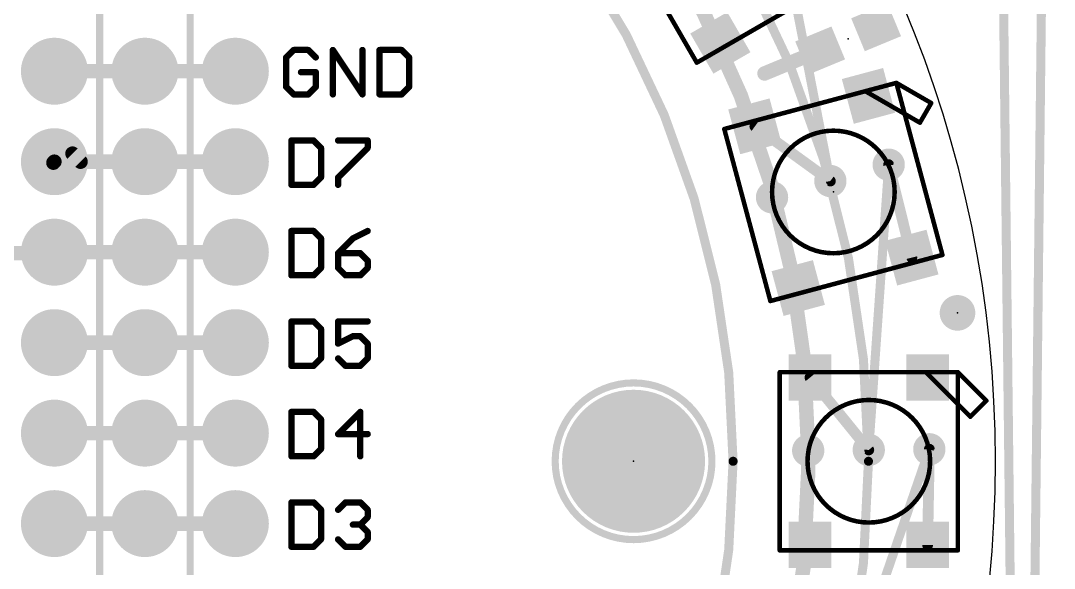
# Model space of a CAD drawing. Extents: x -33.4 to 34.4, y -34.2 to 33.7.
# Drawn here: x 5.4 to 34.42, y -3.01 to 12.37 of the extents above; entities that cross this region are included whole.
import ezdxf

# ---------------------------------------------------------------- set-up
doc = ezdxf.new("R2010")
doc.units = 0
for name, color, linetype in [('1', 12, 'CONTINUOUS'), ('16', 132, 'CONTINUOUS'), ('17', 110, 'CONTINUOUS'), ('18', 110, 'CONTINUOUS'), ('20', 53, 'CONTINUOUS'), ('21', 40, 'CONTINUOUS'), ('23', 40, 'CONTINUOUS')]:
    doc.layers.add(name, color=color, linetype=linetype)

# ---------------------------------------------------------------- blocks, each defined once
blk = doc.blocks.new('RECT')
blk.add_solid([(-0.5, -0.5), (0.5, -0.5), (-0.5, 0.5), (0.5, 0.5)])
blk = doc.blocks.new('PIE')
at = {"const_width": 0.5}
blk.add_lwpolyline([(0, -0.25, 1), (0, 0.25, 1), (0, -0.25)], format="xyb", dxfattribs=at)
blk = doc.blocks.new('ROUNDP')
at = {"const_width": 0.5}
blk.add_lwpolyline([(0, -0.25, 1), (0, 0.25, 1), (0, -0.25)], format="xyb", dxfattribs=at)
blk = doc.blocks.new('ROUNDV')
at = {"const_width": 0.5}
blk.add_lwpolyline([(0, -0.25, 1), (0, 0.25, 1), (0, -0.25)], format="xyb", dxfattribs=at)

msp = doc.modelspace()

# ---------------------------------------------------------------- linework, layer by layer
at = {"layer": '1'}
for points, const_width in [([(33.528, -34.036), (32.766, 32.766)], 0.254), ([(26.9865, 11.1783), (27.8438, 11.5332)], 0.4064), ([(26.2827, 10.8867), (26.9865, 11.1783)], 0.4064), ([(6.35, 10.95), (8.89, 10.95)], 0.4064), ([(8.89, 10.95), (11.43, 10.95)], 0.4064), ([(26.0126, 9.4029), (28.1305, 7.8674)], 0.3048), ([(7.084, 8.41), (6.858, 8.636)], 0.4064), ([(6.322, 8.382), (6.35, 8.41)], 0.4064), ([(6.35, 8.41), (7.084, 8.41)], 0.4064), ([(8.89, 8.41), (7.084, 8.41)], 0.4064), ([(11.43, 8.41), (8.89, 8.41)], 0.4064), ([(29.7678, 8.3254), (30.4166, 5.7172)], 0.3048), ([(4.064, 5.842), (6.35, 5.842)], 0.4064), ([(6.35, 5.87), (8.89, 5.87)], 0.4064), ([(6.35, 5.842), (6.35, 5.87)], 0.4064), ([(8.89, 5.87), (11.43, 5.87)], 0.4064), ([(6.35, 3.33), (8.89, 3.33)], 0.4064), ([(8.89, 3.33), (11.43, 3.33)], 0.4064), ([(27.56, 2.35), (29.2082, 0.3185)], 0.3048), ([(6.35, 0.79), (8.89, 0.79)], 0.4064), ([(8.89, 0.79), (11.43, 0.79)], 0.4064), ([(30.86, -2.35), (30.9082, 0.3371)], 0.3048), ([(6.35, -1.75), (8.89, -1.75)], 0.4064), ([(8.89, -1.75), (11.43, -1.75)], 0.4064)]:
    msp.add_lwpolyline(points, dxfattribs=dict(at, const_width=const_width))
for points, const_width in [([(29.2, 0, 0.4142), (0, 29.2)], 0.254), ([(25.4, 0, 0.4142), (0, 25.4)], 0.254), ([(27.8827, 11.4393, 1), (27.8049, 11.6271)], 0.2032), ([(26.9476, 11.2722, 1), (27.0253, 11.0844)], 0.2032), ([(27.0254, 11.0844, 1), (26.9476, 11.2722)], 0.2032), ([(6.35, 11.0516, 1), (6.35, 10.8484)], 0.2032), ([(8.89, 11.0516, 1), (8.89, 10.8484)], 0.2032), ([(8.89, 10.8484, 1), (8.89, 11.0516)], 0.2032), ([(11.43, 10.8484, 1), (11.43, 11.0516)], 0.2032), ([(26.2438, 10.9806, 1), (26.3215, 10.7928)], 0.2032), ([(26.0573, 9.4646, 1), (25.9678, 9.3412)], 0.1524), ([(6.9298, 8.7078, 1), (6.7862, 8.5642)], 0.2032), ([(6.2502, 8.4538, 1), (6.3938, 8.3102)], 0.2032), ([(6.35, 8.5116, 1), (6.35, 8.3084)], 0.2032), ([(6.4218, 8.3382, 1), (6.2782, 8.4818)], 0.2032), ([(7.084, 8.5116, 1), (7.084, 8.3084)], 0.2032), ([(7.0122, 8.3382, 1), (7.1558, 8.4818)], 0.2032), ([(7.084, 8.3084, 1), (7.084, 8.5116)], 0.2032), ([(8.89, 8.5116, 1), (8.89, 8.3084)], 0.2032), ([(8.89, 8.3084, 1), (8.89, 8.5116)], 0.2032), ([(11.43, 8.3084, 1), (11.43, 8.5116)], 0.2032), ([(29.8417, 8.3438, 1), (29.6938, 8.307)], 0.1524), ([(28.0858, 7.8057, 1), (28.1752, 7.9291)], 0.1524), ([(6.35, 5.9716, 1), (6.35, 5.7684)], 0.2032), ([(6.4516, 5.87, 1), (6.2484, 5.87)], 0.2032), ([(6.2484, 5.842, 1), (6.4516, 5.842)], 0.2032), ([(6.35, 5.7404, 1), (6.35, 5.9436)], 0.2032), ([(8.89, 5.9716, 1), (8.89, 5.7684)], 0.2032), ([(8.89, 5.7684, 1), (8.89, 5.9716)], 0.2032), ([(11.43, 5.7684, 1), (11.43, 5.9716)], 0.2032), ([(30.3426, 5.6988, 1), (30.4905, 5.7356)], 0.1524), ([(6.35, 3.4316, 1), (6.35, 3.2284)], 0.2032), ([(8.89, 3.4316, 1), (8.89, 3.2284)], 0.2032), ([(8.89, 3.2284, 1), (8.89, 3.4316)], 0.2032), ([(11.43, 3.2284, 1), (11.43, 3.4316)], 0.2032), ([(27.6192, 2.398, 1), (27.5008, 2.302)], 0.1524), ([(6.35, 0.8916, 1), (6.35, 0.6884)], 0.2032), ([(8.89, 0.8916, 1), (8.89, 0.6884)], 0.2032), ([(8.89, 0.6884, 1), (8.89, 0.8916)], 0.2032), ([(11.43, 0.6884, 1), (11.43, 0.8916)], 0.2032), ([(29.149, 0.2705, 1), (29.2674, 0.3665)], 0.1524), ([(30.9844, 0.3357, 1), (30.8321, 0.3384)], 0.1524), ([(0, -25.4, 0.4142), (25.4, 0)], 0.254), ([(0, -29.2, 0.4142), (29.2, 0)], 0.254), ([(25.4635, 0, 1), (25.3365, 0)], 0.127), ([(25.3365, 0, 1), (25.4635, 0)], 0.127), ([(29.2635, 0, 1), (29.1365, 0)], 0.127), ([(29.1365, 0, 1), (29.2635, 0)], 0.127), ([(6.35, -1.6484, 1), (6.35, -1.8516)], 0.2032), ([(8.89, -1.6484, 1), (8.89, -1.8516)], 0.2032), ([(8.89, -1.8516, 1), (8.89, -1.6484)], 0.2032), ([(11.43, -1.8516, 1), (11.43, -1.6484)], 0.2032), ([(30.7838, -2.3486, 1), (30.9362, -2.3514)], 0.1524)]:
    msp.add_lwpolyline(points, format="xyb", dxfattribs=dict(at, const_width=const_width))
at = {"layer": '16'}
for points, const_width in [([(33.528, -33.782), (34.29, 33.528)], 0.254), ([(26.5986, 15.746), (28.1305, 7.8674)], 0.254), ([(29.7678, 8.3254), (29.2082, 0.3185)], 0.254), ([(27.5085, -0.3), (27.5085, 0.3)], 0.4064), ([(30.9082, 0.3371), (28.2956, -7.252)], 0.254)]:
    msp.add_lwpolyline(points, dxfattribs=dict(at, const_width=const_width))
for points, const_width in [([(27.5085, 0.3, 0.4206), (-0.3001, 27.5079)], 0.4064), ([(29.8311, 8.3209, 1), (29.7044, 8.3298)], 0.127), ([(28.0682, 7.8553, 1), (28.1928, 7.8795)], 0.127), ([(27.6101, 0.3, 1), (27.4069, 0.3)], 0.2032), ([(27.4069, 0.3, 1), (27.6101, 0.3)], 0.2032), ([(29.1449, 0.3229, 1), (29.2716, 0.3141)], 0.127), ([(30.9683, 0.3164, 1), (30.8482, 0.3577)], 0.127), ([(0.3, -27.5085, 0.4142), (27.5085, -0.3)], 0.4064), ([(27.6101, -0.3, 1), (27.4069, -0.3)], 0.2032), ([(27.4069, -0.3, 1), (27.6101, -0.3)], 0.2032)]:
    msp.add_lwpolyline(points, format="xyb", dxfattribs=dict(at, const_width=const_width))
at = {"layer": '20'}
for start, end in [(0, 90), (270, 0)]:
    msp.add_arc((0, 0), 32.766, start, end, dxfattribs=at)
at = {"layer": '21'}
for points, const_width in [([(7.62, 19.84), (7.62, -10.64)], 0.2032), ([(10.16, -10.64), (10.16, 19.84)], 0.2032), ([(24.3816, 11.1899), (21.8816, 15.5201)], 0.127), ([(28.7117, 13.6899), (24.3816, 11.1899)], 0.127), ([(13.0639, 11.5454), (12.8563, 11.3378)], 0.1778), ([(13.4791, 11.5454), (13.0639, 11.5454)], 0.1778), ([(13.6867, 11.3378), (13.4791, 11.5454)], 0.1778), ([(14.166, 10.2997), (14.166, 11.5454)], 0.1778), ([(14.166, 11.5454), (14.9965, 10.2997)], 0.1778), ([(14.9965, 10.2997), (14.9965, 11.5454)], 0.1778), ([(15.4758, 11.5454), (15.4758, 10.2997)], 0.1778), ([(16.0986, 11.5454), (15.4758, 11.5454)], 0.1778), ([(16.3062, 11.3378), (16.0986, 11.5454)], 0.1778), ([(12.8563, 11.3378), (12.8563, 10.5073)], 0.1778), ([(16.3062, 10.5073), (16.3062, 11.3378)], 0.1778), ([(13.6867, 10.9225), (13.2715, 10.9225)], 0.1778), ([(13.6867, 10.5073), (13.6867, 10.9225)], 0.1778), ([(12.8563, 10.5073), (13.0639, 10.2997)], 0.1778), ([(13.4791, 10.2997), (13.6867, 10.5073)], 0.1778), ([(16.0986, 10.2997), (16.3062, 10.5073)], 0.1778), ([(25.1527, 9.3278), (29.113, 10.389)], 0.127), ([(29.113, 10.389), (29.9823, 10.6219)], 0.127), ([(29.113, 10.389), (30.2153, 9.7526)], 0.127), ([(29.9823, 10.6219), (30.2153, 9.7526)], 0.127), ([(30.9621, 10.0562), (29.9823, 10.6219)], 0.127), ([(13.0639, 10.2997), (13.4791, 10.2997)], 0.1778), ([(15.4758, 10.2997), (16.0986, 10.2997)], 0.1778), ([(30.6439, 9.5051), (30.9621, 10.0562)], 0.127), ([(30.2153, 9.7526), (31.2764, 5.7923)], 0.127), ([(30.2153, 9.7526), (30.6439, 9.5051)], 0.127), ([(26.4468, 4.4982), (25.1527, 9.3278)], 0.127), ([(13.0032, 9.0054), (13.0032, 7.7597)], 0.1778), ([(13.626, 9.0054), (13.0032, 9.0054)], 0.1778), ([(13.8336, 8.7978), (13.626, 9.0054)], 0.1778), ([(14.3129, 9.0054), (15.1433, 9.0054)], 0.1778), ([(15.1433, 9.0054), (15.1433, 8.7978)], 0.1778), ([(13.8336, 7.9673), (13.8336, 8.7978)], 0.1778), ([(15.1433, 8.7978), (14.3129, 7.9673)], 0.1778), ([(13.0032, 7.7597), (13.626, 7.7597)], 0.1778), ([(13.626, 7.7597), (13.8336, 7.9673)], 0.1778), ([(14.3129, 7.9673), (14.3129, 7.7597)], 0.1778), ([(13.0032, 6.4654), (13.0032, 5.2197)], 0.1778), ([(13.626, 6.4654), (13.0032, 6.4654)], 0.1778), ([(13.8336, 6.2578), (13.626, 6.4654)], 0.1778), ([(15.1433, 6.4654), (14.7281, 6.2578)], 0.1778), ([(13.8336, 5.4273), (13.8336, 6.2578)], 0.1778), ([(14.7281, 6.2578), (14.3129, 5.8425)], 0.1778), ([(14.3129, 5.8425), (14.3129, 5.4273)], 0.1778), ([(14.9357, 5.8425), (14.3129, 5.8425)], 0.1778), ([(15.1433, 5.6349), (14.9357, 5.8425)], 0.1778), ([(31.2764, 5.7923), (26.4468, 4.4982)], 0.127), ([(13.626, 5.2197), (13.8336, 5.4273)], 0.1778), ([(14.3129, 5.4273), (14.5205, 5.2197)], 0.1778), ([(14.9357, 5.2197), (15.1433, 5.4273)], 0.1778), ([(15.1433, 5.4273), (15.1433, 5.6349)], 0.1778), ([(13.0032, 5.2197), (13.626, 5.2197)], 0.1778), ([(14.5205, 5.2197), (14.9357, 5.2197)], 0.1778), ([(13.0032, 3.9254), (13.0032, 2.6797)], 0.1778), ([(13.626, 3.9254), (13.0032, 3.9254)], 0.1778), ([(13.8336, 3.7178), (13.626, 3.9254)], 0.1778), ([(13.8336, 2.8873), (13.8336, 3.7178)], 0.1778), ([(15.1433, 3.9254), (14.3129, 3.9254)], 0.1778), ([(14.3129, 3.9254), (14.3129, 3.3025)], 0.1778), ([(14.3129, 3.3025), (14.7281, 3.5101)], 0.1778), ([(14.7281, 3.5101), (14.9357, 3.5101)], 0.1778), ([(14.9357, 3.5101), (15.1433, 3.3025)], 0.1778), ([(15.1433, 3.3025), (15.1433, 2.8873)], 0.1778), ([(13.626, 2.6797), (13.8336, 2.8873)], 0.1778), ([(14.5205, 2.6797), (14.3129, 2.8873)], 0.1778), ([(15.1433, 2.8873), (14.9357, 2.6797)], 0.1778), ([(13.0032, 2.6797), (13.626, 2.6797)], 0.1778), ([(14.9357, 2.6797), (14.5205, 2.6797)], 0.1778), ([(26.71, -2.5), (26.71, 2.5)], 0.127), ([(26.71, 2.5), (30.81, 2.5)], 0.127), ([(30.81, 2.5), (31.71, 2.5)], 0.127), ([(30.81, 2.5), (31.71, 1.6)], 0.127), ([(31.71, 2.5), (31.71, 1.6)], 0.127), ([(32.51, 1.7), (31.71, 2.5)], 0.127), ([(32.06, 1.25), (32.51, 1.7)], 0.127), ([(13.0032, 1.3854), (13.0032, 0.1397)], 0.1778), ([(13.626, 1.3854), (13.0032, 1.3854)], 0.1778), ([(13.8336, 1.1778), (13.626, 1.3854)], 0.1778), ([(14.9357, 1.3854), (14.3129, 0.7625)], 0.1778), ([(14.9357, 0.1397), (14.9357, 1.3854)], 0.1778), ([(31.71, 1.6), (31.71, -2.5)], 0.127), ([(31.71, 1.6), (32.06, 1.25)], 0.127), ([(13.8336, 0.3473), (13.8336, 1.1778)], 0.1778), ([(14.3129, 0.7625), (15.1433, 0.7625)], 0.1778), ([(13.626, 0.1397), (13.8336, 0.3473)], 0.1778), ([(13.0032, 0.1397), (13.626, 0.1397)], 0.1778), ([(13.0032, -1.1546), (13.0032, -2.4003)], 0.1778), ([(13.626, -1.1546), (13.0032, -1.1546)], 0.1778), ([(13.8336, -1.3622), (13.626, -1.1546)], 0.1778), ([(14.3129, -1.3622), (14.5205, -1.1546)], 0.1778), ([(14.5205, -1.1546), (14.9357, -1.1546)], 0.1778), ([(14.9357, -1.1546), (15.1433, -1.3622)], 0.1778), ([(13.8336, -2.1927), (13.8336, -1.3622)], 0.1778), ([(15.1433, -1.3622), (15.1433, -1.5699)], 0.1778), ([(14.9357, -1.7775), (14.7281, -1.7775)], 0.1778), ([(15.1433, -1.5699), (14.9357, -1.7775)], 0.1778), ([(14.9357, -1.7775), (15.1433, -1.9851)], 0.1778), ([(15.1433, -1.9851), (15.1433, -2.1927)], 0.1778), ([(13.0032, -2.4003), (13.626, -2.4003)], 0.1778), ([(13.626, -2.4003), (13.8336, -2.1927)], 0.1778), ([(14.5205, -2.4003), (14.3129, -2.1927)], 0.1778), ([(14.9357, -2.4003), (14.5205, -2.4003)], 0.1778), ([(15.1433, -2.1927), (14.9357, -2.4003)], 0.1778), ([(31.71, -2.5), (26.71, -2.5)], 0.127)]:
    msp.add_lwpolyline(points, dxfattribs=dict(at, const_width=const_width))
for points, const_width in [([(13.0639, 11.5898, 1), (13.0639, 11.5009)], 0.0889), ([(13.0953, 11.5139, 1), (13.0325, 11.5768)], 0.0889), ([(13.5106, 11.5768, 1), (13.4477, 11.5139)], 0.0889), ([(13.4791, 11.5009, 1), (13.4791, 11.5898)], 0.0889), ([(14.203, 11.57, 1), (14.129, 11.5207)], 0.0889), ([(14.2105, 11.5454, 1), (14.1216, 11.5454)], 0.0889), ([(15.0409, 11.5454, 1), (14.952, 11.5454)], 0.0889), ([(15.5202, 11.5454, 1), (15.4313, 11.5454)], 0.0889), ([(15.4758, 11.5898, 1), (15.4758, 11.5009)], 0.0889), ([(16.13, 11.5768, 1), (16.0672, 11.5139)], 0.0889), ([(16.0986, 11.5009, 1), (16.0986, 11.5898)], 0.0889), ([(12.9008, 11.3378, 1), (12.8119, 11.3378)], 0.0889), ([(12.8249, 11.3692, 1), (12.8877, 11.3063)], 0.0889), ([(13.6553, 11.3063, 1), (13.7182, 11.3692)], 0.0889), ([(16.3507, 11.3378, 1), (16.2617, 11.3378)], 0.0889), ([(16.2748, 11.3063, 1), (16.3376, 11.3692)], 0.0889), ([(24.3657, 11.2174, 1), (24.3974, 11.1624)], 0.0635), ([(24.3541, 11.1741, 1), (24.4091, 11.2058)], 0.0635), ([(13.2715, 10.967, 1), (13.2715, 10.8781)], 0.0889), ([(13.7312, 10.9225, 1), (13.6423, 10.9225)], 0.0889), ([(13.6867, 10.8781, 1), (13.6867, 10.967)], 0.0889), ([(12.8877, 10.5387, 1), (12.8249, 10.4759)], 0.0889), ([(12.8119, 10.5073, 1), (12.9008, 10.5073)], 0.0889), ([(13.6423, 10.5073, 1), (13.7312, 10.5073)], 0.0889), ([(13.7182, 10.4759, 1), (13.6553, 10.5387)], 0.0889), ([(16.2617, 10.5073, 1), (16.3507, 10.5073)], 0.0889), ([(16.3376, 10.4759, 1), (16.2748, 10.5387)], 0.0889), ([(29.1289, 10.4165, 1), (29.0971, 10.3615)], 0.0635), ([(29.1048, 10.4196, 1), (29.1212, 10.3583)], 0.0635), ([(29.1212, 10.3583, 1), (29.1048, 10.4196)], 0.0635), ([(30.013, 10.6301, 1), (29.9517, 10.6137)], 0.0635), ([(29.9982, 10.6494, 1), (29.9665, 10.5944)], 0.0635), ([(29.9906, 10.5912, 1), (29.9741, 10.6526)], 0.0635), ([(13.0639, 10.3441, 1), (13.0639, 10.2553)], 0.0889), ([(13.0325, 10.2683, 1), (13.0953, 10.3311)], 0.0889), ([(13.4477, 10.3311, 1), (13.5106, 10.2683)], 0.0889), ([(13.4791, 10.2553, 1), (13.4791, 10.3441)], 0.0889), ([(14.1216, 10.2997, 1), (14.2105, 10.2997)], 0.0889), ([(14.952, 10.2997, 1), (15.0409, 10.2997)], 0.0889), ([(14.9595, 10.275, 1), (15.0335, 10.3244)], 0.0889), ([(15.4313, 10.2997, 1), (15.5202, 10.2997)], 0.0889), ([(15.4758, 10.3441, 1), (15.4758, 10.2553)], 0.0889), ([(16.0672, 10.3311, 1), (16.13, 10.2683)], 0.0889), ([(16.0986, 10.2553, 1), (16.0986, 10.3441)], 0.0889), ([(30.9896, 10.0404, 1), (30.9346, 10.0721)], 0.0635), ([(30.9463, 10.0287, 1), (30.978, 10.0837)], 0.0635), ([(30.2459, 9.7608, 1), (30.1846, 9.7444)], 0.0635), ([(30.2312, 9.7801, 1), (30.1994, 9.7251)], 0.0635), ([(30.1846, 9.7444, 1), (30.2459, 9.7608)], 0.0635), ([(30.1994, 9.7251, 1), (30.2312, 9.7801)], 0.0635), ([(25.1834, 9.336, 1), (25.122, 9.3196)], 0.0635), ([(25.1445, 9.3585, 1), (25.1609, 9.2972)], 0.0635), ([(28.2146, 5.8396, 1), (28.2146, 9.2805, 1), (28.2146, 5.8396)], 0.127), ([(30.6164, 9.521, 1), (30.6714, 9.4892)], 0.0635), ([(30.6281, 9.4776, 1), (30.6598, 9.5326)], 0.0635), ([(13.0476, 9.0054, 1), (12.9587, 9.0054)], 0.0889), ([(13.0032, 9.0498, 1), (13.0032, 8.9609)], 0.0889), ([(13.6574, 9.0368, 1), (13.5946, 8.9739)], 0.0889), ([(13.626, 8.9609, 1), (13.626, 9.0498)], 0.0889), ([(14.3129, 9.0498, 1), (14.3129, 8.9609)], 0.0889), ([(15.1878, 9.0054, 1), (15.0989, 9.0054)], 0.0889), ([(15.1433, 8.9609, 1), (15.1433, 9.0498)], 0.0889), ([(13.8781, 8.7978, 1), (13.7892, 8.7978)], 0.0889), ([(13.8022, 8.7663, 1), (13.865, 8.8292)], 0.0889), ([(15.0989, 8.7978, 1), (15.1878, 8.7978)], 0.0889), ([(15.1748, 8.7663, 1), (15.1119, 8.8292)], 0.0889), ([(13.0032, 7.8042, 1), (13.0032, 7.7153)], 0.0889), ([(13.5946, 7.7911, 1), (13.6574, 7.7283)], 0.0889), ([(13.626, 7.7153, 1), (13.626, 7.8042)], 0.0889), ([(13.7892, 7.9673, 1), (13.8781, 7.9673)], 0.0889), ([(13.865, 7.9359, 1), (13.8022, 7.9987)], 0.0889), ([(14.2815, 7.9987, 1), (14.3443, 7.9359)], 0.0889), ([(14.3574, 7.9673, 1), (14.2685, 7.9673)], 0.0889), ([(12.9587, 7.7597, 1), (13.0476, 7.7597)], 0.0889), ([(14.2685, 7.7597, 1), (14.3574, 7.7597)], 0.0889), ([(13.0476, 6.4654, 1), (12.9587, 6.4654)], 0.0889), ([(13.0032, 6.5098, 1), (13.0032, 6.4209)], 0.0889), ([(13.6574, 6.4968, 1), (13.5946, 6.4339)], 0.0889), ([(13.626, 6.4209, 1), (13.626, 6.5098)], 0.0889), ([(15.1632, 6.4256, 1), (15.1235, 6.5051)], 0.0889), ([(13.8781, 6.2578, 1), (13.7892, 6.2578)], 0.0889), ([(13.8022, 6.2263, 1), (13.865, 6.2892)], 0.0889), ([(14.7082, 6.2975, 1), (14.748, 6.218)], 0.0889), ([(14.7595, 6.2263, 1), (14.6967, 6.2892)], 0.0889), ([(14.3129, 5.887, 1), (14.3129, 5.7981)], 0.0889), ([(14.2815, 5.874, 1), (14.3443, 5.8111)], 0.0889), ([(14.3574, 5.8425, 1), (14.2685, 5.8425)], 0.0889), ([(14.9672, 5.874, 1), (14.9043, 5.8111)], 0.0889), ([(14.9357, 5.7981, 1), (14.9357, 5.887)], 0.0889), ([(31.2458, 5.7841, 1), (31.3071, 5.8005)], 0.0635), ([(31.2847, 5.7616, 1), (31.2682, 5.823)], 0.0635), ([(13.865, 5.3959, 1), (13.8022, 5.4587)], 0.0889), ([(14.3443, 5.4587, 1), (14.2815, 5.3959)], 0.0889), ([(15.1878, 5.6349, 1), (15.0989, 5.6349)], 0.0889), ([(15.1119, 5.6035, 1), (15.1748, 5.6663)], 0.0889), ([(15.1748, 5.3959, 1), (15.1119, 5.4587)], 0.0889), ([(13.0032, 5.2642, 1), (13.0032, 5.1753)], 0.0889), ([(12.9587, 5.2197, 1), (13.0476, 5.2197)], 0.0889), ([(13.5946, 5.2511, 1), (13.6574, 5.1883)], 0.0889), ([(13.626, 5.1753, 1), (13.626, 5.2642)], 0.0889), ([(13.7892, 5.4273, 1), (13.8781, 5.4273)], 0.0889), ([(14.2685, 5.4273, 1), (14.3574, 5.4273)], 0.0889), ([(14.5205, 5.2642, 1), (14.5205, 5.1753)], 0.0889), ([(14.4891, 5.1883, 1), (14.5519, 5.2511)], 0.0889), ([(14.9043, 5.2511, 1), (14.9672, 5.1883)], 0.0889), ([(14.9357, 5.1753, 1), (14.9357, 5.2642)], 0.0889), ([(15.0989, 5.4273, 1), (15.1878, 5.4273)], 0.0889), ([(26.4386, 4.5289, 1), (26.455, 4.4675)], 0.0635), ([(26.4161, 4.49, 1), (26.4775, 4.5064)], 0.0635), ([(13.0476, 3.9254, 1), (12.9587, 3.9254)], 0.0889), ([(13.0032, 3.9698, 1), (13.0032, 3.8809)], 0.0889), ([(13.6574, 3.9568, 1), (13.5946, 3.8939)], 0.0889), ([(13.626, 3.8809, 1), (13.626, 3.9698)], 0.0889), ([(13.8781, 3.7178, 1), (13.7892, 3.7178)], 0.0889), ([(13.8022, 3.6863, 1), (13.865, 3.7492)], 0.0889), ([(14.3129, 3.9698, 1), (14.3129, 3.8809)], 0.0889), ([(14.3574, 3.9254, 1), (14.2685, 3.9254)], 0.0889), ([(15.1433, 3.8809, 1), (15.1433, 3.9698)], 0.0889), ([(14.7281, 3.5546, 1), (14.7281, 3.4657)], 0.0889), ([(14.748, 3.4704, 1), (14.7082, 3.5499)], 0.0889), ([(14.9672, 3.5416, 1), (14.9043, 3.4787)], 0.0889), ([(14.9357, 3.4657, 1), (14.9357, 3.5546)], 0.0889), ([(14.293, 3.3423, 1), (14.3328, 3.2628)], 0.0889), ([(14.2685, 3.3025, 1), (14.3574, 3.3025)], 0.0889), ([(15.1878, 3.3025, 1), (15.0989, 3.3025)], 0.0889), ([(15.1119, 3.2711, 1), (15.1748, 3.334)], 0.0889), ([(13.7892, 2.8873, 1), (13.8781, 2.8873)], 0.0889), ([(13.865, 2.8559, 1), (13.8022, 2.9187)], 0.0889), ([(14.3443, 2.9187, 1), (14.2815, 2.8559)], 0.0889), ([(15.0989, 2.8873, 1), (15.1878, 2.8873)], 0.0889), ([(15.1748, 2.8559, 1), (15.1119, 2.9187)], 0.0889), ([(12.9587, 2.6797, 1), (13.0476, 2.6797)], 0.0889), ([(13.0032, 2.7241, 1), (13.0032, 2.6353)], 0.0889), ([(13.5946, 2.7111, 1), (13.6574, 2.6483)], 0.0889), ([(13.626, 2.6353, 1), (13.626, 2.7241)], 0.0889), ([(14.5205, 2.7241, 1), (14.5205, 2.6353)], 0.0889), ([(14.4891, 2.6483, 1), (14.5519, 2.7111)], 0.0889), ([(14.9043, 2.7111, 1), (14.9672, 2.6483)], 0.0889), ([(14.9357, 2.6353, 1), (14.9357, 2.7241)], 0.0889), ([(26.71, 2.5318, 1), (26.71, 2.4682)], 0.0635), ([(26.7417, 2.5, 1), (26.6783, 2.5)], 0.0635), ([(30.81, 2.5318, 1), (30.81, 2.4682)], 0.0635), ([(30.8325, 2.5225, 1), (30.7875, 2.4775)], 0.0635), ([(30.81, 2.4682, 1), (30.81, 2.5318)], 0.0635), ([(31.7325, 2.5225, 1), (31.6875, 2.4775)], 0.0635), ([(31.7417, 2.5, 1), (31.6783, 2.5)], 0.0635), ([(31.71, 2.4682, 1), (31.71, 2.5318)], 0.0635), ([(22.606, -2.2, 1), (22.606, 2.2, 1), (22.606, -2.2)], 0.2), ([(29.21, -1.7205, 1), (29.21, 1.7205, 1), (29.21, -1.7205)], 0.127), ([(32.5325, 1.6775, 1), (32.4875, 1.7225)], 0.0635), ([(32.4875, 1.6775, 1), (32.5325, 1.7225)], 0.0635), ([(13.0476, 1.3854, 1), (12.9587, 1.3854)], 0.0889), ([(13.0032, 1.4298, 1), (13.0032, 1.3409)], 0.0889), ([(13.6574, 1.4168, 1), (13.5946, 1.3539)], 0.0889), ([(13.626, 1.3409, 1), (13.626, 1.4298)], 0.0889), ([(14.9802, 1.3854, 1), (14.8913, 1.3854)], 0.0889), ([(14.9672, 1.3539, 1), (14.9043, 1.4168)], 0.0889), ([(31.7325, 1.6225, 1), (31.6875, 1.5775)], 0.0635), ([(31.7417, 1.6, 1), (31.6783, 1.6)], 0.0635), ([(31.6783, 1.6, 1), (31.7417, 1.6)], 0.0635), ([(31.6875, 1.5775, 1), (31.7325, 1.6225)], 0.0635), ([(13.8781, 1.1778, 1), (13.7892, 1.1778)], 0.0889), ([(13.8022, 1.1463, 1), (13.865, 1.2092)], 0.0889), ([(32.0375, 1.2725, 1), (32.0825, 1.2275)], 0.0635), ([(32.0375, 1.2275, 1), (32.0825, 1.2725)], 0.0635), ([(14.3129, 0.807, 1), (14.3129, 0.7181)], 0.0889), ([(14.2815, 0.794, 1), (14.3443, 0.7311)], 0.0889), ([(15.1433, 0.7181, 1), (15.1433, 0.807)], 0.0889), ([(13.7892, 0.3473, 1), (13.8781, 0.3473)], 0.0889), ([(13.865, 0.3159, 1), (13.8022, 0.3787)], 0.0889), ([(13.0032, 0.1842, 1), (13.0032, 0.0953)], 0.0889), ([(12.9587, 0.1397, 1), (13.0476, 0.1397)], 0.0889), ([(13.5946, 0.1711, 1), (13.6574, 0.1083)], 0.0889), ([(13.626, 0.0953, 1), (13.626, 0.1842)], 0.0889), ([(14.8913, 0.1397, 1), (14.9802, 0.1397)], 0.0889), ([(13.0476, -1.1546, 1), (12.9587, -1.1546)], 0.0889), ([(13.0032, -1.1102, 1), (13.0032, -1.1991)], 0.0889), ([(13.6574, -1.1232, 1), (13.5946, -1.1861)], 0.0889), ([(13.626, -1.1991, 1), (13.626, -1.1102)], 0.0889), ([(14.5205, -1.1102, 1), (14.5205, -1.1991)], 0.0889), ([(14.5519, -1.1861, 1), (14.4891, -1.1232)], 0.0889), ([(14.9672, -1.1232, 1), (14.9043, -1.1861)], 0.0889), ([(14.9357, -1.1991, 1), (14.9357, -1.1102)], 0.0889), ([(13.8781, -1.3622, 1), (13.7892, -1.3622)], 0.0889), ([(13.8022, -1.3937, 1), (13.865, -1.3308)], 0.0889), ([(14.2815, -1.3308, 1), (14.3443, -1.3937)], 0.0889), ([(15.1878, -1.3622, 1), (15.0989, -1.3622)], 0.0889), ([(15.1119, -1.3937, 1), (15.1748, -1.3308)], 0.0889), ([(14.7281, -1.733, 1), (14.7281, -1.8219)], 0.0889), ([(14.9672, -1.746, 1), (14.9043, -1.8089)], 0.0889), ([(14.9043, -1.746, 1), (14.9672, -1.8089)], 0.0889), ([(14.9357, -1.8219, 1), (14.9357, -1.733)], 0.0889), ([(15.0989, -1.5699, 1), (15.1878, -1.5699)], 0.0889), ([(15.1748, -1.6013, 1), (15.1119, -1.5384)], 0.0889), ([(15.1878, -1.9851, 1), (15.0989, -1.9851)], 0.0889), ([(15.1119, -2.0165, 1), (15.1748, -1.9537)], 0.0889), ([(13.0032, -2.3559, 1), (13.0032, -2.4447)], 0.0889), ([(13.626, -2.4447, 1), (13.626, -2.3559)], 0.0889), ([(13.7892, -2.1927, 1), (13.8781, -2.1927)], 0.0889), ([(13.865, -2.2241, 1), (13.8022, -2.1613)], 0.0889), ([(14.3443, -2.1613, 1), (14.2815, -2.2241)], 0.0889), ([(14.5205, -2.3559, 1), (14.5205, -2.4447)], 0.0889), ([(14.9357, -2.4447, 1), (14.9357, -2.3559)], 0.0889), ([(15.0989, -2.1927, 1), (15.1878, -2.1927)], 0.0889), ([(15.1748, -2.2241, 1), (15.1119, -2.1613)], 0.0889), ([(12.9587, -2.4003, 1), (13.0476, -2.4003)], 0.0889), ([(13.5946, -2.3689, 1), (13.6574, -2.4317)], 0.0889), ([(14.4891, -2.4317, 1), (14.5519, -2.3689)], 0.0889), ([(14.9043, -2.3689, 1), (14.9672, -2.4317)], 0.0889), ([(26.71, -2.4682, 1), (26.71, -2.5318)], 0.0635), ([(26.6783, -2.5, 1), (26.7417, -2.5)], 0.0635), ([(31.6783, -2.5, 1), (31.7417, -2.5)], 0.0635), ([(31.71, -2.5318, 1), (31.71, -2.4682)], 0.0635)]:
    msp.add_lwpolyline(points, format="xyb", dxfattribs=dict(at, const_width=const_width))
at = {"layer": '23'}
for p in [(28.6291, 11.8585), (28.2146, 7.5601), (31.6992, 4.1656), (22.606, 0), (29.21, 0)]:
    msp.add_point(p, dxfattribs=at)

# ---------------------------------------------------------------- block references
at = {"layer": '1', "xscale": 1.1, "rotation": 22.5}
for p in [(29.4144, 12.1838), (27.8438, 11.5332)]:
    msp.add_blockref('RECT', p, dxfattribs=at)
at = {"layer": '1', "xscale": 1.3, "yscale": 1.2}
for p, rotation in [((25.0427, 11.7448), 120), ((29.2001, 10.257), 105), ((26.0126, 9.4029), 105), ((30.4166, 5.7172), 105), ((27.229, 4.8631), 105), ((27.56, 2.35), 90), ((30.86, 2.35), 90), ((27.56, -2.35), 90), ((30.86, -2.35), 90)]:
    msp.add_blockref('RECT', p, dxfattribs=dict(at, rotation=rotation))
at = {"layer": '1'}
msp.add_blockref('PIE', (31.6992, 4.1656), dxfattribs=at)
at = {"layer": '17'}
for p, xscale, yscale in [((6.35, 10.95), 1.8796, 1.8796), ((6.35, 10.95), 1.8796, 1.8796), ((11.43, 10.95), 1.8796, 1.8796), ((11.43, 10.95), 1.8796, 1.8796), ((6.35, 8.41), 1.8796, 1.8796), ((6.35, 8.41), 1.8796, 1.8796), ((11.43, 8.41), 1.8796, 1.8796), ((11.43, 8.41), 1.8796, 1.8796), ((6.35, 5.87), 1.8796, 1.8796), ((6.35, 5.87), 1.8796, 1.8796), ((11.43, 5.87), 1.8796, 1.8796), ((11.43, 5.87), 1.8796, 1.8796), ((6.35, 3.33), 1.8796, 1.8796), ((6.35, 3.33), 1.8796, 1.8796), ((11.43, 3.33), 1.8796, 1.8796), ((11.43, 3.33), 1.8796, 1.8796), ((22.606, 0), 4.016, 4.016), ((22.606, 0), 4.016, 4.016), ((6.35, 0.79), 1.8796, 1.8796), ((6.35, 0.79), 1.8796, 1.8796), ((11.43, 0.79), 1.8796, 1.8796), ((11.43, 0.79), 1.8796, 1.8796), ((6.35, -1.75), 1.8796, 1.8796), ((6.35, -1.75), 1.8796, 1.8796), ((11.43, -1.75), 1.8796, 1.8796), ((11.43, -1.75), 1.8796, 1.8796)]:
    msp.add_blockref('ROUNDP', p, dxfattribs=dict(at, xscale=xscale, yscale=yscale))
at = {"layer": '17', "xscale": 1.8796, "yscale": 1.8796, "rotation": 180}
for p in [(8.89, 10.95), (8.89, 10.95), (8.89, 8.41), (8.89, 8.41), (8.89, 5.87), (8.89, 5.87), (8.89, 3.33), (8.89, 3.33), (8.89, 0.79), (8.89, 0.79), (8.89, -1.75), (8.89, -1.75)]:
    msp.add_blockref('ROUNDP', p, dxfattribs=at)
at = {"layer": '18', "xscale": 0.9064, "yscale": 0.9064}
for p in [(29.7678, 8.3254), (29.7678, 8.3254), (28.1305, 7.8674), (28.1305, 7.8674), (26.4935, 7.4094), (26.4935, 7.4094), (27.5085, 0.3), (27.5085, 0.3), (29.2082, 0.3185), (29.2082, 0.3185), (30.9082, 0.3371), (30.9082, 0.3371)]:
    msp.add_blockref('ROUNDV', p, dxfattribs=at)

doc.saveas('drawing.dxf')
